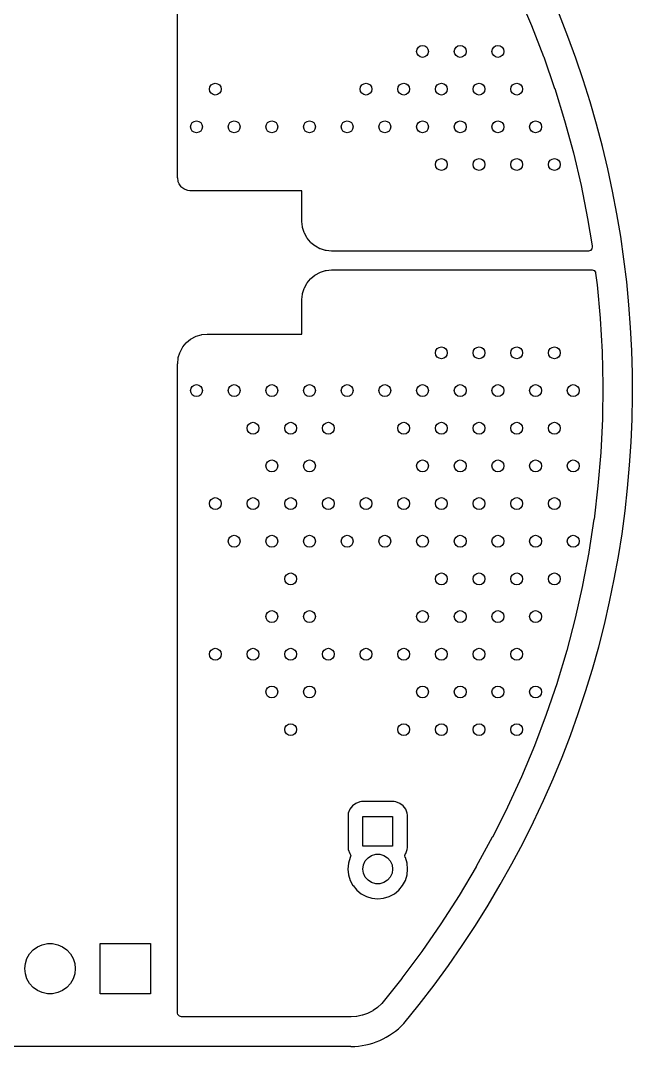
# Model space of a CAD drawing. Extents: x 116 to 183, y -93.2 to -37.6.
# Drawn here: x 162.34 to 182.97, y -93.23 to -58.65 of the extents above; entities that cross this region are included whole.
import ezdxf

# ---------------------------------------------------------------- set-up
doc = ezdxf.new("R2010")
doc.units = 0
doc.layers.add('BLACK', color=7, linetype='CONTINUOUS')

msp = doc.modelspace()

# ---------------------------------------------------------------- linework, layer by layer
at = {"layer": 'BLACK', "linetype": 'CONTINUOUS'}
for p, q in [((167.64, -63.947267), (167.64, -58.009653)), ((179.125334, -57.773521), (179.568759, -58.809628)), ((179.568759, -58.809628), (179.570388, -58.813626)), ((179.570388, -58.813626), (179.977467, -59.864515)), ((179.977467, -59.864515), (179.978956, -59.868567)), ((179.978956, -59.868567), (180.349209, -60.933003)), ((180.349209, -60.933003), (180.350556, -60.937105)), ((180.350556, -60.937105), (180.683523, -62.01376)), ((180.683523, -62.01376), (180.684727, -62.017906)), ((180.684727, -62.017906), (180.980024, -63.10554)), ((180.980024, -63.10554), (180.981082, -63.109725)), ((180.981082, -63.109725), (181.238331, -64.206954)), ((167.641061, -63.963452), (167.64, -63.947267)), ((167.652644, -64.051434), (167.641061, -63.963452)), ((167.661022, -64.082702), (167.652644, -64.051434)), ((167.691845, -64.157115), (167.661022, -64.082702)), ((167.708029, -64.185147), (167.691845, -64.157115)), ((167.757063, -64.24905), (167.708029, -64.185147)), ((167.779949, -64.271936), (167.757063, -64.24905)), ((167.819294, -64.302126), (167.779949, -64.271936)), ((167.843852, -64.32097), (167.819294, -64.302126)), ((167.871884, -64.337154), (167.843852, -64.32097)), ((181.238331, -64.206954), (181.239243, -64.211174)), ((181.239243, -64.211174), (181.45814, -65.316683)), ((167.946297, -64.367977), (167.871884, -64.337154)), ((167.977563, -64.376355), (167.946297, -64.367977)), ((168.048271, -64.385664), (167.977563, -64.376355)), ((168.065547, -64.387939), (168.048271, -64.385664)), ((168.081732, -64.389), (168.065547, -64.387939)), ((170.830997, -64.389), (168.081732, -64.389)), ((170.831, -64.389), (170.830997, -64.389)), ((171.831, -64.389), (170.831, -64.389)), ((171.831, -65.389), (171.831, -64.389)), ((181.45814, -65.316683), (181.458905, -65.320932)), ((181.458905, -65.320932), (181.608609, -66.244722)), ((171.831, -65.389003), (171.831, -65.389)), ((171.831, -65.414907), (171.831, -65.389003)), ((171.831597, -65.427061), (171.831, -65.414907)), ((171.849018, -65.603941), (171.831597, -65.427061)), ((171.853757, -65.627769), (171.849018, -65.603941)), ((171.903575, -65.791998), (171.853757, -65.627769)), ((171.912878, -65.814456), (171.903575, -65.791998)), ((171.993772, -65.965798), (171.912878, -65.814456)), ((172.007277, -65.98601), (171.993772, -65.965798)), ((172.116145, -66.118666), (172.007277, -65.98601)), ((172.133333, -66.135854), (172.116145, -66.118666)), ((172.265989, -66.244722), (172.133333, -66.135854)), ((172.286201, -66.258227), (172.265989, -66.244722)), ((172.437543, -66.339121), (172.286201, -66.258227)), ((172.460001, -66.348424), (172.437543, -66.339121)), ((172.624224, -66.39824), (172.460001, -66.348424)), ((172.648065, -66.402982), (172.624224, -66.39824)), ((181.560356, -66.400102), (181.493678, -66.42098)), ((181.60516, -66.346489), (181.560356, -66.400102)), ((181.613867, -66.277164), (181.60516, -66.346489)), ((181.608609, -66.244722), (181.613867, -66.277164)), ((172.824939, -66.420403), (172.648065, -66.402982)), ((172.837093, -66.421), (172.824939, -66.420403)), ((181.491464, -66.421), (172.837093, -66.421)), ((181.493678, -66.42098), (181.491464, -66.421)), ((172.459994, -67.128577), (172.624232, -67.078757)), ((172.624232, -67.078757), (172.648056, -67.074018)), ((172.648056, -67.074018), (172.824939, -67.056597)), ((172.824939, -67.056597), (172.837093, -67.056)), ((172.837093, -67.056), (181.608724, -67.056)), ((181.608724, -67.056), (181.675763, -67.075685)), ((181.675763, -67.075685), (181.721518, -67.128489)), ((172.007272, -67.490995), (172.116149, -67.358328)), ((172.116149, -67.358328), (172.133328, -67.341149)), ((172.133328, -67.341149), (172.265995, -67.232272)), ((172.265995, -67.232272), (172.286195, -67.218775)), ((172.286195, -67.218775), (172.437549, -67.137875)), ((172.437549, -67.137875), (172.459994, -67.128577)), ((181.721518, -67.128489), (181.731744, -67.164437)), ((181.731744, -67.164437), (181.781249, -67.555766)), ((171.853757, -67.849232), (171.903577, -67.684994)), ((171.903577, -67.684994), (171.912875, -67.662549)), ((171.912875, -67.662549), (171.993775, -67.511195)), ((171.993775, -67.511195), (172.007272, -67.490995)), ((181.781249, -67.555766), (181.781716, -67.560058)), ((181.781716, -67.560058), (181.884156, -68.682386)), ((171.831, -68.062092), (171.831597, -68.049938)), ((171.831, -69.215), (171.831, -68.062092)), ((171.831597, -68.049938), (171.849018, -67.873056)), ((171.849018, -67.873056), (171.853757, -67.849232)), ((181.884156, -68.682386), (181.884473, -68.686691)), ((181.884473, -68.686691), (181.947778, -69.811868)), ((167.925149, -69.517328), (167.942328, -69.500149)), ((167.942328, -69.500149), (168.074995, -69.391272)), ((168.074995, -69.391272), (168.095195, -69.377775)), ((168.095195, -69.377775), (168.246549, -69.296875)), ((168.246549, -69.296875), (168.268994, -69.287577)), ((168.268994, -69.287577), (168.433232, -69.237757)), ((168.433232, -69.237757), (168.457056, -69.233018)), ((168.457056, -69.233018), (168.633939, -69.215597)), ((168.633939, -69.215597), (168.646093, -69.215)), ((168.646093, -69.215), (170.830997, -69.215)), ((170.830997, -69.215), (170.831, -69.215)), ((170.831, -69.215), (171.831, -69.215)), ((167.662757, -70.008232), (167.712577, -69.843994)), ((167.712577, -69.843994), (167.721875, -69.821549)), ((167.721875, -69.821549), (167.802775, -69.670195)), ((167.802775, -69.670195), (167.816272, -69.649995)), ((167.816272, -69.649995), (167.925149, -69.517328)), ((181.947778, -69.811868), (181.947946, -69.816182)), ((181.947946, -69.816182), (181.972045, -70.942931)), ((167.640597, -70.208938), (167.658018, -70.032056)), ((167.658018, -70.032056), (167.662757, -70.008232)), ((167.64, -70.221092), (167.640597, -70.208938)), ((167.64, -87.249), (167.64, -70.221092)), ((181.972062, -70.947249), (181.956925, -72.074124)), ((181.972045, -70.942931), (181.972062, -70.947249)), ((181.956792, -72.078439), (181.902433, -73.204138)), ((181.956925, -72.074124), (181.956792, -72.078439)), ((181.902149, -73.208446), (181.80864, -74.331524)), ((181.902433, -73.204138), (181.902149, -73.208446)), ((181.808207, -74.335819), (181.675658, -75.454973)), ((181.80864, -74.331524), (181.808207, -74.335819)), ((181.675076, -75.459251), (181.503644, -76.573135)), ((181.675658, -75.454973), (181.675076, -75.459251)), ((181.502913, -76.57739), (181.292816, -77.6846)), ((181.503644, -76.573135), (181.502913, -76.57739)), ((181.291938, -77.688827), (181.043413, -78.788107)), ((181.292816, -77.6846), (181.291938, -77.688827)), ((181.042387, -78.792301), (180.755762, -79.882196)), ((181.043413, -78.788107), (181.042387, -78.792301)), ((180.754592, -79.886351), (180.430183, -80.965664)), ((180.755762, -79.882196), (180.754592, -79.886351)), ((180.428868, -80.969776), (180.067097, -82.037106)), ((180.430183, -80.965664), (180.428868, -80.969776)), ((180.06564, -82.04117), (179.666935, -83.095252)), ((180.067097, -82.037106), (180.06564, -82.04117)), ((179.665338, -83.099263), (179.23017, -84.138853)), ((179.666935, -83.095252), (179.665338, -83.099263)), ((179.228434, -84.142806), (178.757339, -85.166621)), ((179.23017, -84.138853), (179.228434, -84.142806)), ((173.644664, -85.035206), (173.529455, -85.121452)), ((173.644671, -85.035202), (173.644664, -85.035206)), ((173.779516, -84.984908), (173.644671, -85.035202)), ((173.839123, -84.978501), (173.779516, -84.984908)), ((173.839129, -84.9785), (173.839123, -84.978501)), ((174.934864, -84.9785), (173.839129, -84.9785)), ((174.934873, -84.9785), (174.934864, -84.9785)), ((174.934881, -84.9785), (174.934873, -84.9785)), ((174.934883, -84.978501), (174.934881, -84.9785)), ((174.994483, -84.984908), (174.934883, -84.978501)), ((175.129328, -85.035202), (174.994482, -84.984908)), ((174.994482, -84.984908), (174.994483, -84.984908)), ((175.129335, -85.035206), (175.129328, -85.035202)), ((175.244544, -85.121452), (175.129335, -85.035206)), ((173.392908, -85.371517), (173.386501, -85.431116)), ((173.443202, -85.236671), (173.392908, -85.371517)), ((173.443206, -85.236664), (173.443202, -85.236671)), ((173.529452, -85.121455), (173.443206, -85.236664)), ((173.529455, -85.121452), (173.529452, -85.121455)), ((175.244547, -85.121455), (175.244544, -85.121452)), ((175.330793, -85.236664), (175.244547, -85.121455)), ((175.330795, -85.236668), (175.330793, -85.236664)), ((175.330796, -85.236669), (175.330795, -85.236668)), ((175.381091, -85.371517), (175.330796, -85.236669)), ((175.387499, -85.431128), (175.381091, -85.371517)), ((178.755466, -85.170511), (178.249023, -86.177293)), ((178.757339, -85.166621), (178.755466, -85.170511)), ((173.386501, -85.431123), (173.3865, -85.431135)), ((173.3865, -85.431135), (173.3865, -86.52687)), ((173.386501, -85.431116), (173.386501, -85.431123)), ((173.887, -86.479), (173.887, -85.479)), ((173.887, -85.479), (174.887, -85.479)), ((174.887, -85.479), (174.887, -86.479)), ((175.3875, -86.526873), (175.387499, -85.431128)), ((178.247016, -86.181115), (177.70585, -87.169624)), ((178.249023, -86.177293), (178.247016, -86.181115)), ((173.3865, -86.52687), (173.386501, -86.526876)), ((173.386501, -86.526876), (173.392908, -86.586483)), ((173.392908, -86.586483), (173.443202, -86.721328)), ((173.443202, -86.721328), (173.443204, -86.721331)), ((173.443204, -86.721331), (173.449231, -86.729382)), ((173.449231, -86.729382), (173.473648, -86.794846)), ((173.473648, -86.794846), (173.460105, -86.85847)), ((174.887, -86.479), (173.887, -86.479)), ((174.05957, -86.871125), (174.179292, -86.794184)), ((174.179292, -86.794184), (174.315843, -86.754089)), ((174.315843, -86.754089), (174.458157, -86.754089)), ((174.458157, -86.754089), (174.594708, -86.794184)), ((174.594708, -86.794184), (174.71443, -86.871125)), ((175.300435, -86.793746), (175.324771, -86.729379)), ((175.313911, -86.858467), (175.300435, -86.793746)), ((175.324771, -86.729379), (175.330796, -86.721331)), ((175.330796, -86.721331), (175.381091, -86.586483)), ((175.381091, -86.586483), (175.3875, -86.526873)), ((173.400975, -87.05287), (173.381659, -87.249)), ((173.458188, -86.864267), (173.400975, -87.05287)), ((173.459324, -86.862143), (173.458188, -86.864267)), ((173.459595, -86.860869), (173.459324, -86.862143)), ((173.460518, -86.858641), (173.459595, -86.860869)), ((173.460105, -86.85847), (173.460518, -86.858641)), ((173.887, -87.249), (173.907254, -87.108134)), ((173.907254, -87.108134), (173.966373, -86.97868)), ((173.966373, -86.97868), (174.05957, -86.871125)), ((174.71443, -86.871125), (174.807627, -86.97868)), ((174.807627, -86.97868), (174.866746, -87.108134)), ((174.866746, -87.108134), (174.887, -87.249)), ((175.313483, -86.858645), (175.313911, -86.858467)), ((175.314418, -86.860904), (175.313483, -86.858645)), ((175.314677, -86.862146), (175.314418, -86.860904)), ((175.315814, -86.864273), (175.314677, -86.862146)), ((175.373024, -87.052868), (175.315814, -86.864273)), ((175.392341, -87.249), (175.373024, -87.052868)), ((167.64, -92.106831), (167.64, -87.249)), ((173.381659, -87.249), (173.400975, -87.445129)), ((173.400975, -87.445129), (173.458188, -87.633733)), ((173.907254, -87.389866), (173.887, -87.249)), ((173.966373, -87.51932), (173.907254, -87.389866)), ((174.866746, -87.389866), (174.807627, -87.51932)), ((174.887, -87.249), (174.866746, -87.389866)), ((175.315814, -87.633727), (175.373024, -87.445132)), ((175.373024, -87.445132), (175.392341, -87.249)), ((177.703712, -87.173375), (177.128425, -88.142512)), ((177.70585, -87.169624), (177.703712, -87.173375)), ((173.458188, -87.633733), (173.551086, -87.807532)), ((173.551086, -87.807532), (173.55109, -87.807539)), ((173.55109, -87.807539), (173.676116, -87.959883)), ((174.05957, -87.626875), (173.966373, -87.51932)), ((174.179292, -87.703816), (174.05957, -87.626875)), ((174.315843, -87.743911), (174.179292, -87.703816)), ((174.458157, -87.743911), (174.315843, -87.743911)), ((174.594708, -87.703816), (174.458157, -87.743911)), ((174.71443, -87.626875), (174.594708, -87.703816)), ((174.807627, -87.51932), (174.71443, -87.626875)), ((175.097883, -87.959883), (175.22291, -87.807538)), ((175.22291, -87.807538), (175.315814, -87.633727)), ((173.676116, -87.959883), (173.82846, -88.084909)), ((173.82846, -88.084909), (173.828467, -88.084913)), ((173.828467, -88.084913), (174.002266, -88.177811)), ((174.002266, -88.177811), (174.002269, -88.177811)), ((174.002269, -88.177811), (174.002273, -88.177814)), ((174.002273, -88.177814), (174.190868, -88.235024)), ((174.583132, -88.235024), (174.771727, -88.177814)), ((174.771727, -88.177814), (174.945538, -88.08491)), ((174.945538, -88.08491), (175.097883, -87.959883)), ((177.126157, -88.146185), (176.517496, -89.094684)), ((177.128425, -88.142512), (177.126157, -88.146185)), ((174.190868, -88.235024), (174.387, -88.254341)), ((174.387, -88.254341), (174.583132, -88.235024)), ((176.515101, -89.098276), (175.87381, -90.024986)), ((176.517496, -89.094684), (176.515101, -89.098276)), ((162.768479, -89.976577), (162.91224, -89.872128)), ((162.91224, -89.872128), (163.074576, -89.799852)), ((163.074576, -89.799852), (163.248391, -89.762906)), ((163.248391, -89.762906), (163.426089, -89.762906)), ((163.426089, -89.762906), (163.599904, -89.799852)), ((163.599904, -89.799852), (163.76224, -89.872128)), ((163.76224, -89.872128), (163.906001, -89.976577)), ((165.02724, -91.45825), (165.02724, -89.75825)), ((165.02724, -89.75825), (166.72724, -89.75825)), ((166.72724, -89.75825), (166.72724, -91.45825)), ((162.505815, -90.431525), (162.560726, -90.262524)), ((162.560726, -90.262524), (162.649576, -90.108633)), ((162.649576, -90.108633), (162.768479, -89.976577)), ((163.906001, -89.976577), (164.024904, -90.108633)), ((164.024904, -90.108633), (164.113754, -90.262524)), ((164.113754, -90.262524), (164.168665, -90.431525)), ((175.871292, -90.028493), (175.198107, -90.932346)), ((175.87381, -90.024986), (175.871292, -90.028493)), ((162.48724, -90.60825), (162.505815, -90.431525)), ((162.505815, -90.784975), (162.48724, -90.60825)), ((164.168665, -90.431525), (164.18724, -90.60825)), ((164.18724, -90.60825), (164.168665, -90.784975)), ((162.560726, -90.953976), (162.505815, -90.784975)), ((162.649576, -91.107867), (162.560726, -90.953976)), ((164.113754, -90.953976), (164.024904, -91.107867)), ((164.168665, -90.784975), (164.113754, -90.953976)), ((175.195468, -90.935763), (174.519244, -91.780627)), ((175.198107, -90.932346), (175.195468, -90.935763)), ((162.768479, -91.239923), (162.649576, -91.107867)), ((162.91224, -91.344372), (162.768479, -91.239923)), ((163.906001, -91.239923), (163.76224, -91.344372)), ((164.024904, -91.107867), (163.906001, -91.239923)), ((163.074576, -91.416648), (162.91224, -91.344372)), ((163.248391, -91.453594), (163.074576, -91.416648)), ((163.426089, -91.453594), (163.248391, -91.453594)), ((163.599904, -91.416648), (163.426089, -91.453594)), ((163.76224, -91.344372), (163.599904, -91.416648)), ((166.72724, -91.45825), (165.02724, -91.45825)), ((174.377526, -91.913799), (174.232112, -92.016913)), ((174.390675, -91.903049), (174.377526, -91.913799)), ((174.50731, -91.793542), (174.390675, -91.903049)), ((174.519244, -91.780627), (174.50731, -91.793542)), ((167.651206, -92.158342), (167.64, -92.106831)), ((167.696961, -92.211146), (167.651206, -92.158342)), ((167.764, -92.230831), (167.696961, -92.211146)), ((173.477748, -92.230831), (167.764, -92.230831)), ((173.486238, -92.23054), (173.477748, -92.230831)), ((173.494338, -92.229984), (173.486238, -92.23054)), ((173.668337, -92.21804), (173.494338, -92.229984)), ((173.685161, -92.215719), (173.668337, -92.21804)), ((173.859662, -92.179326), (173.685161, -92.215719)), ((173.876011, -92.174729), (173.859662, -92.179326)), ((174.043917, -92.114829), (173.876011, -92.174729)), ((174.059485, -92.10804), (174.043917, -92.114829)), ((174.217619, -92.025765), (174.059485, -92.10804)), ((174.232112, -92.016913), (174.217619, -92.025765)), ((173.482, -93.231331), (125.476, -93.231331))]:
    msp.add_line(p, q, dxfattribs=at)
at = {"layer": 'BLACK'}
for centre in [(175.895, -59.69), (177.165, -59.69), (178.435, -59.69), (168.91, -60.96), (173.99, -60.96), (175.26, -60.96), (176.53, -60.96), (177.8, -60.96), (179.07, -60.96), (168.275, -62.23), (169.545, -62.23), (170.815, -62.23), (172.085, -62.23), (173.355, -62.23), (174.625, -62.23), (175.895, -62.23), (177.165, -62.23), (178.435, -62.23), (179.705, -62.23), (176.53, -63.5), (177.8, -63.5), (179.07, -63.5), (180.34, -63.5), (176.53, -69.85), (177.8, -69.85), (179.07, -69.85), (180.34, -69.85), (168.275, -71.12), (169.545, -71.12), (170.815, -71.12), (172.085, -71.12), (173.355, -71.12), (174.625, -71.12), (175.895, -71.12), (177.165, -71.12), (178.435, -71.12), (179.705, -71.12), (180.975, -71.12), (170.18, -72.39), (171.45, -72.39), (172.72, -72.39), (175.26, -72.39), (176.53, -72.39), (177.8, -72.39), (179.07, -72.39), (180.34, -72.39), (170.815, -73.66), (172.085, -73.66), (175.895, -73.66), (177.165, -73.66), (178.435, -73.66), (179.705, -73.66), (180.975, -73.66), (168.91, -74.93), (170.18, -74.93), (171.45, -74.93), (172.72, -74.93), (173.99, -74.93), (175.26, -74.93), (176.53, -74.93), (177.8, -74.93), (179.07, -74.93), (180.34, -74.93), (169.545, -76.2), (170.815, -76.2), (172.085, -76.2), (173.355, -76.2), (174.625, -76.2), (175.895, -76.2), (177.165, -76.2), (178.435, -76.2), (179.705, -76.2), (180.975, -76.2), (171.45, -77.47), (176.53, -77.47), (177.8, -77.47), (179.07, -77.47), (180.34, -77.47), (170.815, -78.74), (172.085, -78.74), (175.895, -78.74), (177.165, -78.74), (178.435, -78.74), (179.705, -78.74), (168.91, -80.01), (170.18, -80.01), (171.45, -80.01), (172.72, -80.01), (173.99, -80.01), (175.26, -80.01), (176.53, -80.01), (177.8, -80.01), (179.07, -80.01), (170.815, -81.28), (172.085, -81.28), (175.895, -81.28), (177.165, -81.28), (178.435, -81.28), (179.705, -81.28), (171.45, -82.55), (175.26, -82.55), (176.53, -82.55), (177.8, -82.55), (179.07, -82.55)]:
    msp.add_circle(centre, 0.2, dxfattribs=at)
for centre, radius, start, end in [((149.479, -71.074279), 33.493849, -399.6709423, -140.3290577), ((173.482, -90.805), 2.426332, -90, -42.8789036)]:
    msp.add_arc(centre, radius, start, end, dxfattribs=at)

doc.saveas('drawing.dxf')
